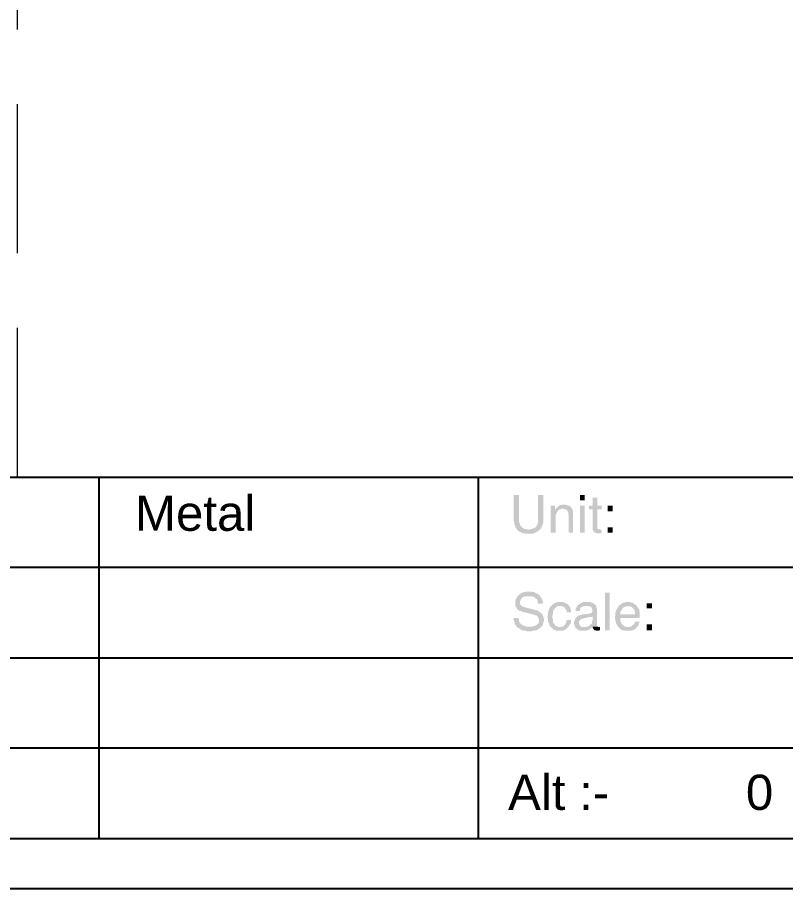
# Model space of a CAD drawing. Header units: millimetres. Extents: x 1186 to 2336, y 1181 to 1549.
# Drawn here: x 2128.4 to 2193.8, y 1251.8 to 1326 of the extents above; entities that cross this region are included whole.
import ezdxf

# ---------------------------------------------------------------- set-up
doc = ezdxf.new("R2010")
doc.units = ezdxf.units.MM
doc.linetypes.add('HIDDEN', pattern=[9.525, 6.35, -3.175])
doc.styles.get("Standard").update_dxf_attribs({"font": 'arial.ttf'})

msp = doc.modelspace()

# ---------------------------------------------------------------- hatches: boundary and pattern name
at = {"transparency": 33554559}
for points in [[(2171.10219, 1285.34069), (2170.65087, 1285.34069), (2170.65087, 1283.12921), (2170.696, 1283.03895), (2170.696, 1282.85842), (2170.74113, 1282.76816), (2170.78626, 1282.67789), (2170.78626, 1282.58763), (2170.83139, 1282.54249), (2170.87653, 1282.49736), (2170.92166, 1282.4071), (2171.91457, 1282.4071), (2171.8243, 1282.4071), (2171.73404, 1282.45223), (2171.55351, 1282.45223), (2171.50838, 1282.49736), (2171.41811, 1282.54249), (2171.37298, 1282.58763), (2171.32785, 1282.63276), (2171.28272, 1282.67789), (2171.23758, 1282.72302), (2171.19245, 1282.81329), (2171.19245, 1282.85842), (2171.14732, 1282.94868), (2171.10219, 1283.03895), (2171.10219, 1283.30974)], [(2173.17827, 1285.34069), (2172.72695, 1285.34069), (2172.72695, 1283.30974), (2172.72695, 1282.99382), (2172.68181, 1282.90355), (2172.68181, 1282.85842), (2172.63668, 1282.76816), (2172.59155, 1282.72302), (2172.54642, 1282.63276), (2172.50128, 1282.58763), (2172.41102, 1282.54249), (2172.36589, 1282.49736), (2172.27562, 1282.49736), (2172.18536, 1282.45223), (2172.0951, 1282.45223), (2172.00483, 1282.4071), (2170.92166, 1282.4071), (2170.96679, 1282.36197), (2171.01192, 1282.31683), (2171.10219, 1282.2717), (2171.14732, 1282.22657), (2171.23758, 1282.18144), (2171.28272, 1282.13631), (2171.37298, 1282.13631), (2171.46324, 1282.09117), (2171.55351, 1282.09117), (2171.64377, 1282.04604), (2172.27562, 1282.04604), (2172.36589, 1282.09117), (2172.45615, 1282.13631), (2172.50128, 1282.13631), (2172.59155, 1282.18144), (2172.63668, 1282.22657), (2172.72695, 1282.2717), (2172.77208, 1282.31683), (2172.86234, 1282.36197), (2172.86234, 1282.4071), (2172.95261, 1282.45223), (2172.99774, 1282.54249), (2173.04287, 1282.58763), (2173.04287, 1282.67789), (2173.088, 1282.76816), (2173.13314, 1282.81329), (2173.13314, 1282.90355), (2173.17827, 1282.99382), (2173.17827, 1283.30974)], [(2176.69858, 1284.88937), (2176.69858, 1285.34069), (2176.29239, 1285.34069), (2176.29239, 1284.88937)], [(2177.78175, 1285.11503), (2177.37556, 1285.11503), (2177.37556, 1284.43805), (2177.05963, 1284.43805), (2177.05963, 1284.12212), (2177.37556, 1284.12212), (2177.37556, 1282.4071), (2177.42069, 1282.31683), (2177.46582, 1282.2717), (2177.46582, 1282.22657), (2177.51096, 1282.18144), (2177.55609, 1282.13631), (2177.64635, 1282.13631), (2177.73662, 1282.09117), (2178.00741, 1282.09117), (2178.14281, 1282.13631), (2178.14281, 1282.4071), (2178.00741, 1282.4071), (2177.91715, 1282.45223), (2177.82688, 1282.45223), (2177.78175, 1282.49736), (2177.78175, 1284.12212), (2178.14281, 1284.12212), (2178.14281, 1284.43805), (2177.78175, 1284.43805)], [(2174.17118, 1284.43805), (2173.81012, 1284.43805), (2173.81012, 1282.13631), (2174.21631, 1282.13631), (2174.21631, 1283.35487), (2174.21631, 1283.58053), (2174.26144, 1283.6708), (2174.26144, 1283.76106), (2174.30657, 1283.8062), (2174.3517, 1283.89646), (2174.39684, 1283.94159), (2174.39684, 1283.94159), (2174.44197, 1284.03186), (2174.4871, 1284.07699), (2174.17118, 1284.12212)], [(2174.89329, 1284.52831), (2174.80303, 1284.52831), (2174.71276, 1284.48318), (2174.6225, 1284.48318), (2174.53223, 1284.43805), (2174.4871, 1284.39291), (2174.39684, 1284.34778), (2174.3517, 1284.30265), (2174.26144, 1284.21239), (2174.17118, 1284.12212), (2174.4871, 1284.07699), (2174.57736, 1284.12212), (2174.66763, 1284.12212), (2174.71276, 1284.16725), (2175.6154, 1284.16725), (2175.57027, 1284.25752), (2175.52514, 1284.30265), (2175.48001, 1284.34778), (2175.43488, 1284.39291), (2175.34461, 1284.43805), (2175.25435, 1284.43805), (2175.20921, 1284.48318), (2175.11895, 1284.48318), (2175.02869, 1284.52831)], [(2175.6154, 1284.16725), (2174.80303, 1284.16725), (2174.89329, 1284.16725), (2174.98355, 1284.12212), (2175.07382, 1284.12212), (2175.16408, 1284.07699), (2175.20921, 1284.03186), (2175.20921, 1283.98672), (2175.25435, 1283.94159), (2175.29948, 1283.89646), (2175.29948, 1283.6708), (2175.34461, 1283.58053), (2175.34461, 1282.13631), (2175.70567, 1282.13631), (2175.70567, 1283.94159), (2175.66054, 1284.03186), (2175.66054, 1284.12212)], [(2176.69858, 1282.13631), (2176.69858, 1284.43805), (2176.29239, 1284.43805), (2176.29239, 1282.13631)], [(2179.09058, 1283.94159), (2179.09058, 1284.43805), (2178.63926, 1284.43805), (2178.63926, 1283.94159)], [(2179.09058, 1282.13631), (2179.09058, 1282.58763), (2178.63926, 1282.58763), (2178.63926, 1282.13631)], [(2171.01192, 1276.76558), (2170.96679, 1276.72044), (2170.92166, 1276.63018), (2170.87653, 1276.53992), (2170.83139, 1276.49478), (2170.78626, 1276.40452), (2170.78626, 1275.90807), (2170.83139, 1275.8178), (2170.87653, 1275.77267), (2170.92166, 1275.6824), (2170.96679, 1275.63727), (2170.96679, 1275.59214), (2171.05706, 1275.54701), (2171.10219, 1275.50188), (2171.19245, 1275.45674), (2171.28272, 1275.45674), (2171.37298, 1275.41161), (2171.46324, 1275.36648), (2171.55351, 1275.36648), (2172.0951, 1275.23108), (2172.18536, 1275.18595), (2172.32076, 1275.18595), (2172.41102, 1275.14082), (2172.50128, 1275.09569), (2172.54642, 1275.09569), (2172.63668, 1275.05055), (2172.68181, 1275.00542), (2172.68181, 1275.00542), (2172.72695, 1274.91516), (2172.77208, 1274.87003), (2172.77208, 1274.77976), (2172.81721, 1274.6895), (2172.81721, 1274.59923), (2172.77208, 1274.5541), (2172.77208, 1274.46384), (2172.72695, 1274.37357), (2172.63668, 1274.32844), (2172.59155, 1274.28331), (2172.59155, 1274.28331), (2172.50128, 1274.23817), (2172.45615, 1274.19304), (2172.36589, 1274.19304), (2172.27562, 1274.14791), (2172.00483, 1274.14791), (2170.92166, 1274.10278), (2171.01192, 1274.05765), (2171.05706, 1274.01251), (2171.14732, 1273.96738), (2171.19245, 1273.92225), (2171.28272, 1273.87712), (2171.32785, 1273.83199), (2171.41811, 1273.83199), (2171.50838, 1273.78685), (2171.68891, 1273.78685), (2171.77917, 1273.74172), (2172.18536, 1273.74172), (2172.27562, 1273.78685), (2172.45615, 1273.78685), (2172.50128, 1273.83199), (2172.59155, 1273.83199), (2172.68181, 1273.87712), (2172.72695, 1273.92225), (2172.81721, 1273.96738), (2172.86234, 1274.01251), (2172.90747, 1274.01251), (2172.95261, 1274.05765), (2172.99774, 1274.14791), (2173.088, 1274.19304), (2173.13314, 1274.28331), (2173.13314, 1274.32844), (2173.17827, 1274.4187), (2173.17827, 1274.50897), (2173.2234, 1274.59923), (2173.2234, 1274.82489), (2173.17827, 1274.91516), (2173.17827, 1275.00542), (2173.13314, 1275.09569), (2173.088, 1275.14082), (2173.088, 1275.23108), (2172.99774, 1275.27621), (2172.99774, 1275.27621), (2172.95261, 1275.32135), (2172.90747, 1275.36648), (2172.81721, 1275.41161), (2172.77208, 1275.45674), (2172.68181, 1275.50188), (2172.59155, 1275.54701), (2172.50128, 1275.54701), (2172.36589, 1275.59214), (2171.8243, 1275.72754), (2171.8243, 1275.72754), (2171.68891, 1275.77267), (2171.59864, 1275.77267), (2171.50838, 1275.8178), (2171.41811, 1275.86293), (2171.37298, 1275.86293), (2171.32785, 1275.90807), (2171.28272, 1275.9532), (2171.23758, 1275.99833), (2171.19245, 1276.08859), (2171.19245, 1276.31425), (2171.23758, 1276.40452), (2171.28272, 1276.49478), (2171.32785, 1276.53992), (2171.37298, 1276.58505), (2171.41811, 1276.63018), (2171.46324, 1276.67531), (2171.55351, 1276.67531), (2171.64377, 1276.72044), (2171.91457, 1276.72044)], [(2171.91457, 1277.12663), (2171.68891, 1277.12663), (2171.59864, 1277.0815), (2171.50838, 1277.0815), (2171.41811, 1277.03637), (2171.37298, 1277.03637), (2171.28272, 1276.99124), (2171.23758, 1276.94611), (2171.14732, 1276.90097), (2171.10219, 1276.85584), (2171.05706, 1276.81071), (2171.01192, 1276.76558), (2171.91457, 1276.72044), (2172.18536, 1276.72044), (2172.27562, 1276.67531), (2172.36589, 1276.67531), (2172.41102, 1276.63018), (2172.50128, 1276.58505), (2172.50128, 1276.53992), (2172.59155, 1276.49478), (2172.63668, 1276.44965), (2172.68181, 1276.35939), (2172.68181, 1276.26912), (2172.72695, 1276.17886), (2172.72695, 1276.08859), (2173.13314, 1276.08859), (2173.13314, 1276.26912), (2173.088, 1276.35939), (2173.088, 1276.44965), (2173.04287, 1276.53992), (2172.99774, 1276.58505), (2172.95261, 1276.67531), (2172.90747, 1276.72044), (2172.86234, 1276.81071), (2172.77208, 1276.85584), (2172.77208, 1276.85584), (2172.68181, 1276.94611), (2172.63668, 1276.94611), (2172.54642, 1276.99124), (2172.45615, 1277.03637), (2172.41102, 1277.0815), (2172.23049, 1277.0815), (2172.14023, 1277.12663), (2172.04996, 1277.12663)], [(2178.4136, 1273.83199), (2178.4136, 1277.03637), (2178.81979, 1277.03637), (2178.81979, 1273.83199)], [(2173.85525, 1275.90807), (2173.76499, 1275.8178), (2173.71985, 1275.77267), (2173.71985, 1275.6824), (2173.67472, 1275.63727), (2173.62959, 1275.54701), (2173.62959, 1275.45674), (2173.58446, 1275.36648), (2173.58446, 1275.27621), (2173.53932, 1275.18595), (2173.53932, 1274.82489), (2173.58446, 1274.73463), (2173.58446, 1274.5541), (2173.62959, 1274.46384), (2173.67472, 1274.37357), (2173.67472, 1274.28331), (2173.71985, 1274.23817), (2173.76499, 1274.14791), (2173.81012, 1274.10278), (2174.57736, 1274.10278), (2174.44197, 1274.10278), (2174.39684, 1274.14791), (2174.30657, 1274.19304), (2174.21631, 1274.19304), (2174.17118, 1274.28331), (2174.12604, 1274.32844), (2174.08091, 1274.37357), (2174.03578, 1274.46384), (2174.03578, 1274.50897), (2173.99065, 1274.59923), (2173.99065, 1274.77976), (2173.94551, 1274.91516), (2173.94551, 1275.09569), (2173.99065, 1275.18595), (2173.99065, 1275.36648), (2174.03578, 1275.45674), (2174.03578, 1275.54701), (2174.08091, 1275.59214), (2174.12604, 1275.63727), (2174.12604, 1275.6824), (2174.21631, 1275.72754), (2174.26144, 1275.8178), (2174.3517, 1275.86293), (2174.39684, 1275.86293), (2174.4871, 1275.90807), (2174.57736, 1275.90807)], [(2174.6225, 1276.22399), (2174.3517, 1276.22399), (2174.26144, 1276.17886), (2174.17118, 1276.13373), (2174.08091, 1276.13373), (2174.03578, 1276.08859), (2173.94551, 1275.99833), (2173.90038, 1275.9532), (2173.85525, 1275.90807), (2174.66763, 1275.90807), (2174.75789, 1275.86293), (2174.84816, 1275.86293), (2174.93842, 1275.8178), (2174.98355, 1275.77267), (2175.02869, 1275.6824), (2175.07382, 1275.63727), (2175.11895, 1275.54701), (2175.16408, 1275.45674), (2175.16408, 1275.36648), (2175.52514, 1275.36648), (2175.52514, 1275.59214), (2175.48001, 1275.63727), (2175.48001, 1275.72754), (2175.43488, 1275.8178), (2175.38974, 1275.86293), (2175.34461, 1275.9532), (2175.25435, 1275.99833), (2175.25435, 1276.04346), (2175.20921, 1276.08859), (2175.11895, 1276.13373), (2175.02869, 1276.13373), (2174.98355, 1276.17886), (2174.89329, 1276.22399), (2174.71276, 1276.22399)], [(2177.64635, 1275.90807), (2176.83397, 1275.90807), (2177.0145, 1275.90807), (2177.05963, 1275.86293), (2177.1499, 1275.86293), (2177.24016, 1275.8178), (2177.28529, 1275.77267), (2177.33043, 1275.6824), (2177.33043, 1275.59214), (2177.37556, 1275.50188), (2177.37556, 1275.50188), (2177.33043, 1275.41161), (2177.33043, 1275.36648), (2177.28529, 1275.32135), (2177.19503, 1275.27621), (2177.1499, 1275.27621), (2177.05963, 1275.23108), (2176.56318, 1275.18595), (2176.42778, 1275.14082), (2176.33752, 1275.14082), (2176.24725, 1275.09569), (2176.20212, 1275.09569), (2176.11186, 1275.05055), (2177.37556, 1275.00542), (2177.37556, 1274.6895), (2177.33043, 1274.59923), (2177.33043, 1274.46384), (2177.28529, 1274.37357), (2177.19503, 1274.32844), (2177.1499, 1274.28331), (2177.10477, 1274.23817), (2177.05963, 1274.19304), (2176.96937, 1274.14791), (2176.87911, 1274.14791), (2176.78884, 1274.10278), (2175.8862, 1274.10278), (2175.93133, 1274.01251), (2176.02159, 1273.96738), (2176.06673, 1273.92225), (2176.11186, 1273.87712), (2176.20212, 1273.83199), (2176.29239, 1273.78685), (2176.83397, 1273.78685), (2176.87911, 1273.83199), (2176.96937, 1273.83199), (2177.05963, 1273.87712), (2177.1499, 1273.92225), (2177.19503, 1273.96738), (2177.28529, 1274.05765), (2177.28529, 1274.05765), (2177.37556, 1274.14791), (2177.78175, 1274.14791), (2177.73662, 1274.23817), (2177.73662, 1275.6824), (2177.69148, 1275.77267), (2177.69148, 1275.86293)], [(2176.87911, 1276.22399), (2176.56318, 1276.22399), (2176.47292, 1276.17886), (2176.38265, 1276.13373), (2176.33752, 1276.13373), (2176.24725, 1276.08859), (2176.20212, 1276.04346), (2176.15699, 1275.99833), (2176.11186, 1275.9532), (2176.06673, 1275.90807), (2176.02159, 1275.8178), (2175.97646, 1275.72754), (2175.93133, 1275.63727), (2175.93133, 1275.45674), (2176.29239, 1275.45674), (2176.29239, 1275.59214), (2176.33752, 1275.6824), (2176.38265, 1275.72754), (2176.42778, 1275.8178), (2176.47292, 1275.8178), (2176.56318, 1275.86293), (2176.65344, 1275.90807), (2177.64635, 1275.90807), (2177.60122, 1275.99833), (2177.51096, 1276.04346), (2177.46582, 1276.08859), (2177.42069, 1276.13373), (2177.33043, 1276.17886), (2177.28529, 1276.17886), (2177.19503, 1276.22399), (2176.96937, 1276.22399)], [(2180.39941, 1276.22399), (2180.17375, 1276.22399), (2180.08349, 1276.17886), (2179.99323, 1276.17886), (2179.90296, 1276.13373), (2179.85783, 1276.08859), (2179.76756, 1276.04346), (2179.72243, 1275.99833), (2179.63217, 1275.9532), (2179.58704, 1275.90807), (2180.39941, 1275.86293), (2180.57994, 1275.86293), (2180.67021, 1275.8178), (2180.71534, 1275.77267), (2180.8056, 1275.72754), (2180.85074, 1275.6824), (2180.85074, 1275.6824), (2180.89587, 1275.59214), (2180.941, 1275.54701), (2180.941, 1275.45674), (2180.98613, 1275.36648), (2180.98613, 1275.18595), (2179.72243, 1275.18595), (2179.31624, 1275.14082), (2179.31624, 1275.05055), (2179.27111, 1274.96029), (2179.27111, 1274.87003), (2179.31624, 1274.77976), (2179.31624, 1274.59923), (2179.36137, 1274.50897), (2179.36137, 1274.4187), (2179.40651, 1274.37357), (2179.45164, 1274.28331), (2179.49677, 1274.19304), (2179.5419, 1274.14791), (2179.58704, 1274.10278), (2180.39941, 1274.10278), (2180.30915, 1274.10278), (2180.21889, 1274.14791), (2180.12862, 1274.14791), (2180.03836, 1274.19304), (2179.99323, 1274.23817), (2179.90296, 1274.28331), (2179.85783, 1274.32844), (2179.85783, 1274.37357), (2179.8127, 1274.4187), (2179.76756, 1274.50897), (2179.76756, 1274.5541), (2179.72243, 1274.64436), (2179.72243, 1274.87003), (2181.39232, 1274.87003), (2181.39232, 1275.36648), (2181.34719, 1275.45674), (2181.34719, 1275.54701), (2181.30206, 1275.63727), (2181.25693, 1275.6824), (2181.21179, 1275.77267), (2181.16666, 1275.8178), (2181.12153, 1275.90807), (2181.0764, 1275.9532), (2181.03127, 1275.99833), (2180.941, 1276.04346), (2180.89587, 1276.08859), (2180.8056, 1276.13373), (2180.76047, 1276.17886), (2180.67021, 1276.17886), (2180.57994, 1276.22399), (2180.48968, 1276.22399)], [(2179.58704, 1275.90807), (2179.58704, 1275.86293), (2179.49677, 1275.77267), (2179.49677, 1275.72754), (2179.45164, 1275.63727), (2179.40651, 1275.59214), (2179.36137, 1275.50188), (2179.36137, 1275.41161), (2179.31624, 1275.32135), (2179.31624, 1275.14082), (2179.72243, 1275.18595), (2179.72243, 1275.36648), (2179.76756, 1275.45674), (2179.8127, 1275.50188), (2179.85783, 1275.59214), (2179.90296, 1275.63727), (2179.90296, 1275.6824), (2179.99323, 1275.72754), (2180.03836, 1275.8178), (2180.12862, 1275.8178), (2180.21889, 1275.86293), (2180.39941, 1275.86293)], [(2182.43036, 1275.6824), (2182.43036, 1276.13373), (2181.97904, 1276.13373), (2181.97904, 1275.6824)], [(2176.11186, 1275.05055), (2176.06673, 1275.00542), (2175.97646, 1274.96029), (2175.97646, 1274.91516), (2175.93133, 1274.87003), (2175.8862, 1274.77976), (2175.84107, 1274.73463), (2175.84107, 1274.64436), (2175.79593, 1274.5541), (2175.79593, 1274.32844), (2175.84107, 1274.23817), (2175.84107, 1274.14791), (2175.8862, 1274.10278), (2176.60831, 1274.10278), (2176.47292, 1274.10278), (2176.38265, 1274.14791), (2176.33752, 1274.19304), (2176.29239, 1274.23817), (2176.24725, 1274.32844), (2176.20212, 1274.4187), (2176.20212, 1274.5541), (2176.24725, 1274.64436), (2176.29239, 1274.6895), (2176.33752, 1274.73463), (2176.38265, 1274.77976), (2176.47292, 1274.82489), (2176.56318, 1274.82489), (2176.65344, 1274.87003), (2176.74371, 1274.87003), (2177.10477, 1274.96029), (2177.28529, 1274.96029), (2177.37556, 1275.00542)], [(2171.05706, 1274.87003), (2170.65087, 1274.87003), (2170.65087, 1274.6895), (2170.696, 1274.59923), (2170.696, 1274.50897), (2170.74113, 1274.46384), (2170.74113, 1274.37357), (2170.78626, 1274.28331), (2170.83139, 1274.23817), (2170.87653, 1274.14791), (2170.92166, 1274.10278), (2172.00483, 1274.14791), (2171.68891, 1274.14791), (2171.59864, 1274.19304), (2171.50838, 1274.19304), (2171.46324, 1274.23817), (2171.37298, 1274.28331), (2171.32785, 1274.32844), (2171.28272, 1274.32844), (2171.23758, 1274.37357), (2171.19245, 1274.46384), (2171.14732, 1274.50897), (2171.10219, 1274.59923), (2171.10219, 1274.6895), (2171.05706, 1274.77976)], [(2175.52514, 1274.6895), (2175.16408, 1274.6895), (2175.16408, 1274.64436), (2175.11895, 1274.5541), (2175.11895, 1274.46384), (2175.07382, 1274.37357), (2175.02869, 1274.32844), (2174.98355, 1274.23817), (2174.89329, 1274.19304), (2174.84816, 1274.14791), (2174.75789, 1274.14791), (2174.66763, 1274.10278), (2173.81012, 1274.10278), (2173.85525, 1274.05765), (2173.94551, 1274.01251), (2173.99065, 1273.92225), (2174.08091, 1273.87712), (2174.12604, 1273.87712), (2174.21631, 1273.83199), (2174.30657, 1273.78685), (2174.84816, 1273.78685), (2174.93842, 1273.83199), (2175.02869, 1273.87712), (2175.11895, 1273.92225), (2175.16408, 1273.96738), (2175.20921, 1274.01251), (2175.25435, 1274.05765), (2175.29948, 1274.10278), (2175.34461, 1274.14791), (2175.38974, 1274.23817), (2175.43488, 1274.32844), (2175.48001, 1274.37357), (2175.52514, 1274.46384), (2175.52514, 1274.5541)], [(2181.39232, 1274.5541), (2180.98613, 1274.5541), (2180.98613, 1274.50897), (2180.941, 1274.4187), (2180.89587, 1274.37357), (2180.85074, 1274.28331), (2180.76047, 1274.23817), (2180.71534, 1274.19304), (2180.62508, 1274.14791), (2180.57994, 1274.14791), (2180.48968, 1274.10278), (2179.58704, 1274.10278), (2179.63217, 1274.01251), (2179.6773, 1273.96738), (2179.76756, 1273.92225), (2179.8127, 1273.87712), (2179.90296, 1273.83199), (2179.99323, 1273.83199), (2180.08349, 1273.78685), (2180.67021, 1273.78685), (2180.71534, 1273.83199), (2180.8056, 1273.83199), (2180.89587, 1273.87712), (2180.941, 1273.92225), (2181.03127, 1273.96738), (2181.0764, 1274.01251), (2181.12153, 1274.10278), (2181.21179, 1274.14791), (2181.25693, 1274.23817), (2181.30206, 1274.28331), (2181.30206, 1274.37357), (2181.34719, 1274.46384)], [(2182.43036, 1273.83199), (2182.43036, 1274.32844), (2181.97904, 1274.32844), (2181.97904, 1273.83199)], [(2177.78175, 1274.14791), (2177.37556, 1274.14791), (2177.37556, 1274.05765), (2177.87201, 1274.10278), (2177.87201, 1274.10278)], [(2178.00741, 1274.10278), (2177.87201, 1274.10278), (2177.37556, 1274.05765), (2177.42069, 1273.96738), (2177.46582, 1273.92225), (2177.46582, 1273.92225), (2177.51096, 1273.83199), (2177.60122, 1273.83199), (2177.69148, 1273.78685), (2177.87201, 1273.78685), (2177.91715, 1273.83199), (2178.00741, 1273.83199)]]:
    msp.add_hatch(color=256, dxfattribs=at).paths.add_polyline_path(points)

# ---------------------------------------------------------------- linework, layer by layer
at = {"color": 1, "linetype": 'HIDDEN', "lineweight": 9, "ltscale": 2}
msp.add_line((2128.38904, 1286.87518), (2128.38904, 1542.83599), dxfattribs=at)
msp.add_line((1922.22506, 1256.09504), (2331.48056, 1256.09504))
msp.add_lwpolyline([(2335.5186, 1251.83599), (2335.5186, 1548.83599), (1915.5186, 1548.83599), (1915.5186, 1251.83599)], close=True)
for points in [[(1935.04268, 1286.87518), (2331.48056, 1286.87518)], [(2135.31236, 1286.87518), (2135.31236, 1256.09504)], [(2167.62701, 1286.87518), (2167.62701, 1256.09504)], [(1935.04268, 1279.20271), (2231.17311, 1279.20271)], [(1935.04268, 1271.48511), (2284.11315, 1271.48511)], [(1935.04268, 1263.81264), (2231.17311, 1263.81264)]]:
    msp.add_lwpolyline(points)

# ---------------------------------------------------------------- texts
at = {"char_height": 2.9996568, "width": 34.3482701, "attachment_point": 5}
for s, insert in [('\\pxql;Metal ', (2155.57678, 1283.77258)), ('\\pxql;Alt :-          0', (2187.34399, 1260.01041))]:
    msp.add_mtext(s, dxfattribs=dict(at, insert=insert))

doc.saveas('drawing.dxf')
